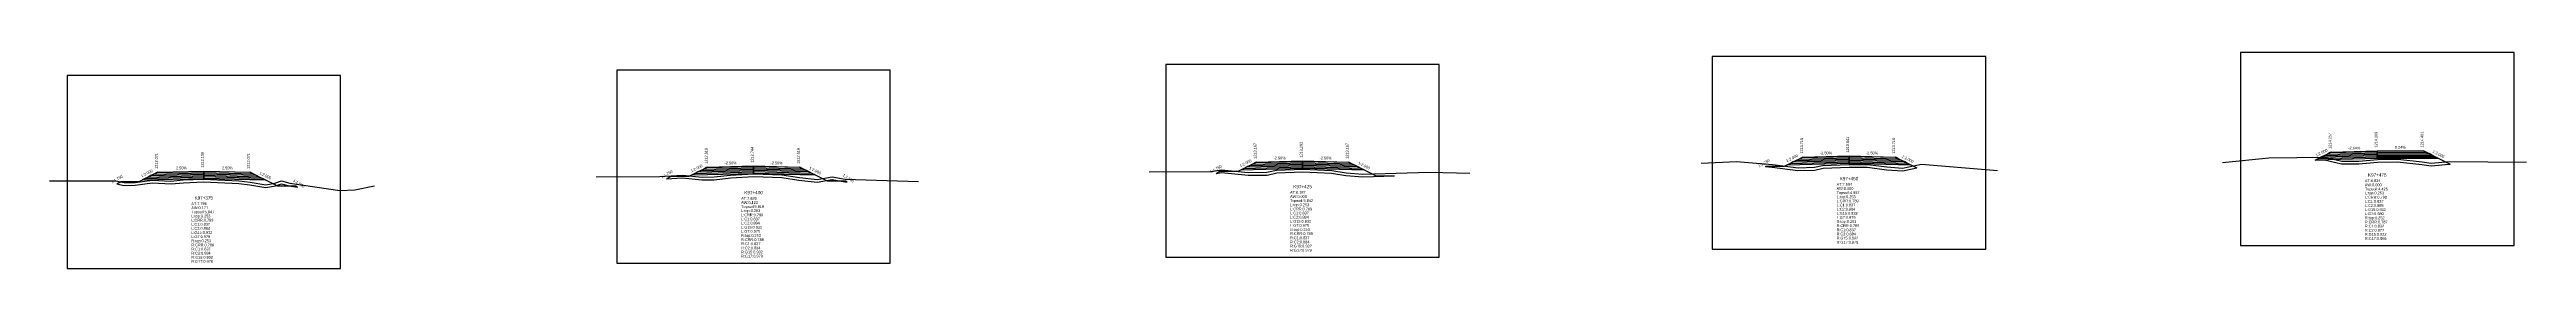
# Model space of a CAD drawing. Extents: x -7 to 78429, y 1189 to 1262.
# Drawn here: x 28433.3 to 28702.3, y 1201.6 to 1225.1 of the extents above; entities that cross this region are included whole.
import ezdxf
from ezdxf.enums import TextEntityAlignment as Align

# ---------------------------------------------------------------- set-up
doc = ezdxf.new("R2010")
doc.units = 0

msp = doc.modelspace()

# ---------------------------------------------------------------- linework, layer by layer
at = {"layer": 'A4_BORDER', "color": 7}
for points in [[(28613.911, 1203.688), (28643.611, 1203.688), (28643.611, 1224.688), (28613.911, 1224.688), (28613.911, 1203.688)], [(28671.291, 1204.093), (28700.991, 1204.093), (28700.991, 1225.093), (28671.291, 1225.093), (28671.291, 1204.093)], [(28435.203, 1201.593), (28464.903, 1201.593), (28464.903, 1222.593), (28435.203, 1222.593), (28435.203, 1201.593)], [(28494.924, 1202.169), (28524.624, 1202.169), (28524.624, 1223.169), (28494.924, 1223.169), (28494.924, 1202.169)], [(28554.552, 1202.817), (28584.252, 1202.817), (28584.252, 1223.817), (28554.552, 1223.817), (28554.552, 1202.817)]]:
    msp.add_lwpolyline(points, dxfattribs=at)
at = {"layer": 'CLEAR_GROUND', "color": 8}
for points in [[(28679.404, 1213.389), (28680.417, 1213.401), (28682.25, 1212.967), (28684.149, 1212.971), (28686.171, 1213.161), (28688.345, 1213.191), (28690.984, 1212.905), (28692, 1212.746), (28693.958, 1212.944), (28694.057, 1212.943)], [(28440.604, 1210.815), (28441.381, 1210.636), (28442.611, 1210.64), (28444.461, 1210.915), (28446.495, 1210.806), (28447.835, 1210.92), (28450.033, 1211.021), (28453.854, 1210.846), (28455.067, 1210.689), (28456.793, 1210.403), (28457.83, 1210.576), (28458.509, 1210.801), (28459.334, 1210.576), (28460.245, 1210.443)], [(28500.304, 1211.351), (28502.033, 1211.443), (28504.165, 1211.219), (28505.504, 1211.248), (28507.304, 1211.448), (28509.809, 1211.585), (28512.827, 1211.496), (28514.707, 1211.207), (28516.685, 1210.986), (28518.304, 1211.27), (28519.675, 1211.028), (28519.924, 1211.019)], [(28560.004, 1211.94), (28560.61, 1212.039), (28563.489, 1211.748), (28565.574, 1211.762), (28566.598, 1211.996), (28569.449, 1212.101), (28572.554, 1211.965), (28574.111, 1211.705), (28575.961, 1211.564), (28579.397, 1211.667)], [(28619.704, 1212.684), (28620.409, 1212.626), (28623.205, 1212.261), (28625.049, 1212.303), (28625.934, 1212.508), (28628.759, 1212.612), (28630.767, 1212.61), (28632.829, 1212.339), (28634.597, 1212.205), (28636.116, 1212.538)]]:
    msp.add_lwpolyline(points, dxfattribs=at)
at = {"layer": 'DESIGN_ROAD_TRIMMED', "color": 1}
for points in [[(28619.704, 1212.684), (28619.761, 1212.716), (28621.761, 1212.716), (28623.761, 1213.716), (28623.761, 1213.716), (28623.655, 1213.663), (28623.655, 1213.663), (28623.34, 1213.505), (28623.34, 1213.505), (28623.024, 1213.348), (28623.024, 1213.348), (28622.708, 1213.19), (28622.708, 1213.19), (28622.392, 1213.032), (28622.392, 1213.032), (28622.076, 1212.874), (28628.761, 1213.041), (28628.761, 1213.191), (28628.761, 1213.191), (28628.761, 1213.341), (28628.761, 1213.341), (28628.761, 1213.491), (28628.761, 1213.491), (28628.761, 1213.641), (28628.761, 1213.641), (28628.761, 1213.791), (28628.761, 1213.791), (28628.761, 1213.841), (28628.761, 1213.841), (28628.761, 1213.841), (28628.761, 1213.841), (28628.761, 1213.841), (28628.761, 1213.791), (28628.761, 1213.791), (28628.761, 1213.641), (28628.761, 1213.641), (28628.761, 1213.491), (28628.761, 1213.491), (28628.761, 1213.341), (28628.761, 1213.341), (28628.761, 1213.191), (28628.761, 1213.191), (28628.761, 1213.041), (28635.445, 1212.874), (28635.129, 1213.032), (28635.129, 1213.032), (28634.813, 1213.19), (28634.813, 1213.19), (28634.497, 1213.348), (28634.497, 1213.348), (28634.182, 1213.505), (28634.182, 1213.505), (28633.866, 1213.663), (28633.866, 1213.663), (28633.761, 1213.716), (28633.761, 1213.716), (28636.116, 1212.538)], [(28679.404, 1213.389), (28681.141, 1214.257), (28681.141, 1214.257), (28681.036, 1214.204), (28681.036, 1214.204), (28680.719, 1214.046), (28680.719, 1214.046), (28680.402, 1213.888), (28680.402, 1213.888), (28680.085, 1213.729), (28680.085, 1213.729), (28679.769, 1213.571), (28679.769, 1213.571), (28679.452, 1213.413), (28686.141, 1213.589), (28686.141, 1213.739), (28686.141, 1213.739), (28686.141, 1213.889), (28686.141, 1213.889), (28686.141, 1214.039), (28686.141, 1214.039), (28686.141, 1214.189), (28686.141, 1214.189), (28686.141, 1214.339), (28686.141, 1214.339), (28686.141, 1214.389), (28686.141, 1214.389), (28686.141, 1214.389), (28686.141, 1214.389), (28686.141, 1214.389), (28686.141, 1214.339), (28686.141, 1214.339), (28686.141, 1214.189), (28686.141, 1214.189), (28686.141, 1214.039), (28686.141, 1214.039), (28686.141, 1213.889), (28686.141, 1213.889), (28686.141, 1213.739), (28686.141, 1213.739), (28686.141, 1213.589), (28692.733, 1213.605), (28692.435, 1213.754), (28692.435, 1213.754), (28692.136, 1213.903), (28692.136, 1213.903), (28691.838, 1214.053), (28691.838, 1214.053), (28691.539, 1214.202), (28691.539, 1214.202), (28691.241, 1214.351), (28691.241, 1214.351), (28691.141, 1214.401), (28691.141, 1214.401), (28694.057, 1212.943)], [(28440.604, 1210.815), (28441.053, 1211.071), (28443.053, 1211.071), (28445.053, 1212.071), (28445.053, 1212.071), (28444.948, 1212.018), (28444.948, 1212.018), (28444.632, 1211.86), (28444.632, 1211.86), (28444.316, 1211.703), (28444.316, 1211.703), (28444, 1211.545), (28444, 1211.545), (28443.685, 1211.387), (28443.685, 1211.387), (28443.369, 1211.229), (28450.053, 1211.396), (28450.053, 1211.546), (28450.053, 1211.546), (28450.053, 1211.696), (28450.053, 1211.696), (28450.053, 1211.846), (28450.053, 1211.846), (28450.053, 1211.996), (28450.053, 1211.996), (28450.053, 1212.146), (28450.053, 1212.146), (28450.053, 1212.196), (28450.053, 1212.196), (28450.053, 1212.196), (28450.053, 1212.196), (28450.053, 1212.196), (28450.053, 1212.146), (28450.053, 1212.146), (28450.053, 1211.996), (28450.053, 1211.996), (28450.053, 1211.846), (28450.053, 1211.846), (28450.053, 1211.696), (28450.053, 1211.696), (28450.053, 1211.546), (28450.053, 1211.546), (28450.053, 1211.396), (28456.737, 1211.229), (28456.421, 1211.387), (28456.421, 1211.387), (28456.106, 1211.545), (28456.106, 1211.545), (28455.79, 1211.703), (28455.79, 1211.703), (28455.474, 1211.86), (28455.474, 1211.86), (28455.158, 1212.018), (28455.158, 1212.018), (28455.053, 1212.071), (28455.053, 1212.071), (28458.053, 1210.571), (28460.053, 1210.571), (28460.245, 1210.443)], [(28500.304, 1211.351), (28500.774, 1211.619), (28502.774, 1211.619), (28504.774, 1212.619), (28504.774, 1212.619), (28504.668, 1212.566), (28504.668, 1212.566), (28504.353, 1212.408), (28504.353, 1212.408), (28504.037, 1212.251), (28504.037, 1212.251), (28503.721, 1212.093), (28503.721, 1212.093), (28503.405, 1211.935), (28503.405, 1211.935), (28503.089, 1211.777), (28509.774, 1211.944), (28509.774, 1212.094), (28509.774, 1212.094), (28509.774, 1212.244), (28509.774, 1212.244), (28509.774, 1212.394), (28509.774, 1212.394), (28509.774, 1212.544), (28509.774, 1212.544), (28509.774, 1212.694), (28509.774, 1212.694), (28509.774, 1212.744), (28509.774, 1212.744), (28509.774, 1212.744), (28509.774, 1212.744), (28509.774, 1212.744), (28509.774, 1212.694), (28509.774, 1212.694), (28509.774, 1212.544), (28509.774, 1212.544), (28509.774, 1212.394), (28509.774, 1212.394), (28509.774, 1212.244), (28509.774, 1212.244), (28509.774, 1212.094), (28509.774, 1212.094), (28509.774, 1211.944), (28516.458, 1211.777), (28516.142, 1211.935), (28516.142, 1211.935), (28515.826, 1212.093), (28515.826, 1212.093), (28515.511, 1212.251), (28515.511, 1212.251), (28515.195, 1212.408), (28515.195, 1212.408), (28514.879, 1212.566), (28514.879, 1212.566), (28514.774, 1212.619), (28514.774, 1212.619), (28517.774, 1211.119), (28519.774, 1211.119), (28519.924, 1211.019)], [(28560.004, 1211.94), (28560.402, 1212.167), (28562.402, 1212.167), (28564.402, 1213.167), (28564.402, 1213.167), (28564.297, 1213.114), (28564.297, 1213.114), (28563.981, 1212.956), (28563.981, 1212.956), (28563.665, 1212.799), (28563.665, 1212.799), (28563.35, 1212.641), (28563.35, 1212.641), (28563.034, 1212.483), (28563.034, 1212.483), (28562.718, 1212.325), (28569.402, 1212.492), (28569.402, 1212.642), (28569.402, 1212.642), (28569.402, 1212.792), (28569.402, 1212.792), (28569.402, 1212.942), (28569.402, 1212.942), (28569.402, 1213.092), (28569.402, 1213.092), (28569.402, 1213.242), (28569.402, 1213.242), (28569.402, 1213.292), (28569.402, 1213.292), (28569.402, 1213.292), (28569.402, 1213.292), (28569.402, 1213.292), (28569.402, 1213.242), (28569.402, 1213.242), (28569.402, 1213.092), (28569.402, 1213.092), (28569.402, 1212.942), (28569.402, 1212.942), (28569.402, 1212.792), (28569.402, 1212.792), (28569.402, 1212.642), (28569.402, 1212.642), (28569.402, 1212.492), (28576.087, 1212.325), (28575.771, 1212.483), (28575.771, 1212.483), (28575.455, 1212.641), (28575.455, 1212.641), (28575.139, 1212.799), (28575.139, 1212.799), (28574.823, 1212.956), (28574.823, 1212.956), (28574.508, 1213.114), (28574.508, 1213.114), (28574.402, 1213.167), (28574.402, 1213.167), (28577.402, 1211.667), (28579.397, 1211.667)]]:
    msp.add_lwpolyline(points, dxfattribs=at)
at = {"layer": 'FINISHED_ROAD', "color": 2}
for points in [[(28619.761, 1212.716), (28621.761, 1212.716), (28623.761, 1213.716), (28623.761, 1213.716), (28628.761, 1213.841), (28633.761, 1213.716), (28633.761, 1213.716)], [(28681.141, 1214.257), (28681.141, 1214.257), (28686.141, 1214.389), (28691.141, 1214.401), (28691.141, 1214.401)], [(28441.053, 1211.071), (28443.053, 1211.071), (28445.053, 1212.071), (28445.053, 1212.071), (28450.053, 1212.196), (28455.053, 1212.071), (28455.053, 1212.071), (28458.053, 1210.571), (28460.053, 1210.571)], [(28500.774, 1211.619), (28502.774, 1211.619), (28504.774, 1212.619), (28504.774, 1212.619), (28509.774, 1212.744), (28514.774, 1212.619), (28514.774, 1212.619), (28517.774, 1211.119), (28519.774, 1211.119)], [(28560.402, 1212.167), (28562.402, 1212.167), (28564.402, 1213.167), (28564.402, 1213.167), (28569.402, 1213.292), (28574.402, 1213.167), (28574.402, 1213.167), (28577.402, 1211.667)]]:
    msp.add_lwpolyline(points, dxfattribs=at)
at = {"layer": 'LAYER_0', "color": 4}
for points in [[(28623.761, 1213.716), (28623.655, 1213.663), (28628.761, 1213.791), (28628.761, 1213.841)], [(28681.141, 1214.257), (28681.036, 1214.204), (28686.141, 1214.339), (28686.141, 1214.389)], [(28445.053, 1212.071), (28444.948, 1212.018), (28450.053, 1212.146), (28450.053, 1212.196)], [(28504.774, 1212.619), (28504.668, 1212.566), (28509.774, 1212.694), (28509.774, 1212.744)], [(28564.402, 1213.167), (28564.297, 1213.114), (28569.402, 1213.242), (28569.402, 1213.292)]]:
    msp.add_lwpolyline(points, dxfattribs=at)
at = {"layer": 'LAYER_1', "color": 4}
for points in [[(28623.655, 1213.663), (28623.34, 1213.505), (28628.761, 1213.641), (28628.761, 1213.791)], [(28681.036, 1214.204), (28680.719, 1214.046), (28686.141, 1214.189), (28686.141, 1214.339)], [(28444.948, 1212.018), (28444.632, 1211.86), (28450.053, 1211.996), (28450.053, 1212.146)], [(28504.668, 1212.566), (28504.353, 1212.408), (28509.774, 1212.544), (28509.774, 1212.694)], [(28564.297, 1213.114), (28563.981, 1212.956), (28569.402, 1213.092), (28569.402, 1213.242)]]:
    msp.add_lwpolyline(points, dxfattribs=at)
at = {"layer": 'LAYER_10', "color": 6}
for points in [[(28692.136, 1213.903), (28692.435, 1213.754), (28686.141, 1213.739), (28686.141, 1213.889)], [(28456.106, 1211.545), (28456.421, 1211.387), (28450.053, 1211.546), (28450.053, 1211.696)], [(28515.826, 1212.093), (28516.142, 1211.935), (28509.774, 1212.094), (28509.774, 1212.244)], [(28575.455, 1212.641), (28575.771, 1212.483), (28569.402, 1212.642), (28569.402, 1212.792)], [(28634.813, 1213.19), (28635.129, 1213.032), (28628.761, 1213.191), (28628.761, 1213.341)]]:
    msp.add_lwpolyline(points, dxfattribs=at)
at = {"layer": 'LAYER_11', "color": 6}
for points in [[(28692.435, 1213.754), (28692.733, 1213.605), (28686.141, 1213.589), (28686.141, 1213.739)], [(28456.421, 1211.387), (28456.737, 1211.229), (28450.053, 1211.396), (28450.053, 1211.546)], [(28516.142, 1211.935), (28516.458, 1211.777), (28509.774, 1211.944), (28509.774, 1212.094)], [(28575.771, 1212.483), (28576.087, 1212.325), (28569.402, 1212.492), (28569.402, 1212.642)], [(28635.129, 1213.032), (28635.445, 1212.874), (28628.761, 1213.041), (28628.761, 1213.191)]]:
    msp.add_lwpolyline(points, dxfattribs=at)
at = {"layer": 'LAYER_2', "color": 4}
for points in [[(28623.34, 1213.505), (28623.024, 1213.348), (28628.761, 1213.491), (28628.761, 1213.641)], [(28680.719, 1214.046), (28680.402, 1213.888), (28686.141, 1214.039), (28686.141, 1214.189)], [(28444.632, 1211.86), (28444.316, 1211.703), (28450.053, 1211.846), (28450.053, 1211.996)], [(28504.353, 1212.408), (28504.037, 1212.251), (28509.774, 1212.394), (28509.774, 1212.544)], [(28563.981, 1212.956), (28563.665, 1212.799), (28569.402, 1212.942), (28569.402, 1213.092)]]:
    msp.add_lwpolyline(points, dxfattribs=at)
at = {"layer": 'LAYER_3', "color": 4}
for points in [[(28623.024, 1213.348), (28622.708, 1213.19), (28628.761, 1213.341), (28628.761, 1213.491)], [(28680.402, 1213.888), (28680.085, 1213.729), (28686.141, 1213.889), (28686.141, 1214.039)], [(28444.316, 1211.703), (28444, 1211.545), (28450.053, 1211.696), (28450.053, 1211.846)], [(28504.037, 1212.251), (28503.721, 1212.093), (28509.774, 1212.244), (28509.774, 1212.394)], [(28563.665, 1212.799), (28563.35, 1212.641), (28569.402, 1212.792), (28569.402, 1212.942)]]:
    msp.add_lwpolyline(points, dxfattribs=at)
at = {"layer": 'LAYER_4', "color": 4}
for points in [[(28680.085, 1213.729), (28679.769, 1213.571), (28686.141, 1213.739), (28686.141, 1213.889)], [(28444, 1211.545), (28443.685, 1211.387), (28450.053, 1211.546), (28450.053, 1211.696)], [(28503.721, 1212.093), (28503.405, 1211.935), (28509.774, 1212.094), (28509.774, 1212.244)], [(28563.35, 1212.641), (28563.034, 1212.483), (28569.402, 1212.642), (28569.402, 1212.792)], [(28622.708, 1213.19), (28622.392, 1213.032), (28628.761, 1213.191), (28628.761, 1213.341)]]:
    msp.add_lwpolyline(points, dxfattribs=at)
at = {"layer": 'LAYER_5', "color": 4}
for points in [[(28679.769, 1213.571), (28679.452, 1213.413), (28686.141, 1213.589), (28686.141, 1213.739)], [(28443.685, 1211.387), (28443.369, 1211.229), (28450.053, 1211.396), (28450.053, 1211.546)], [(28503.405, 1211.935), (28503.089, 1211.777), (28509.774, 1211.944), (28509.774, 1212.094)], [(28563.034, 1212.483), (28562.718, 1212.325), (28569.402, 1212.492), (28569.402, 1212.642)], [(28622.392, 1213.032), (28622.076, 1212.874), (28628.761, 1213.041), (28628.761, 1213.191)]]:
    msp.add_lwpolyline(points, dxfattribs=at)
at = {"layer": 'LAYER_6', "color": 6}
for points in [[(28633.761, 1213.716), (28633.866, 1213.663), (28628.761, 1213.791), (28628.761, 1213.841)], [(28691.141, 1214.401), (28691.241, 1214.351), (28686.141, 1214.339), (28686.141, 1214.389)], [(28455.053, 1212.071), (28455.158, 1212.018), (28450.053, 1212.146), (28450.053, 1212.196)], [(28514.774, 1212.619), (28514.879, 1212.566), (28509.774, 1212.694), (28509.774, 1212.744)], [(28574.402, 1213.167), (28574.508, 1213.114), (28569.402, 1213.242), (28569.402, 1213.292)]]:
    msp.add_lwpolyline(points, dxfattribs=at)
at = {"layer": 'LAYER_7', "color": 6}
for points in [[(28633.866, 1213.663), (28634.182, 1213.505), (28628.761, 1213.641), (28628.761, 1213.791)], [(28691.241, 1214.351), (28691.539, 1214.202), (28686.141, 1214.189), (28686.141, 1214.339)], [(28455.158, 1212.018), (28455.474, 1211.86), (28450.053, 1211.996), (28450.053, 1212.146)], [(28514.879, 1212.566), (28515.195, 1212.408), (28509.774, 1212.544), (28509.774, 1212.694)], [(28574.508, 1213.114), (28574.823, 1212.956), (28569.402, 1213.092), (28569.402, 1213.242)]]:
    msp.add_lwpolyline(points, dxfattribs=at)
at = {"layer": 'LAYER_8', "color": 6}
for points in [[(28634.182, 1213.505), (28634.497, 1213.348), (28628.761, 1213.491), (28628.761, 1213.641)], [(28691.539, 1214.202), (28691.838, 1214.053), (28686.141, 1214.039), (28686.141, 1214.189)], [(28455.474, 1211.86), (28455.79, 1211.703), (28450.053, 1211.846), (28450.053, 1211.996)], [(28515.195, 1212.408), (28515.511, 1212.251), (28509.774, 1212.394), (28509.774, 1212.544)], [(28574.823, 1212.956), (28575.139, 1212.799), (28569.402, 1212.942), (28569.402, 1213.092)]]:
    msp.add_lwpolyline(points, dxfattribs=at)
at = {"layer": 'LAYER_9', "color": 6}
for points in [[(28634.497, 1213.348), (28634.813, 1213.19), (28628.761, 1213.341), (28628.761, 1213.491)], [(28691.838, 1214.053), (28692.136, 1213.903), (28686.141, 1213.889), (28686.141, 1214.039)], [(28455.79, 1211.703), (28456.106, 1211.545), (28450.053, 1211.696), (28450.053, 1211.846)], [(28515.511, 1212.251), (28515.826, 1212.093), (28509.774, 1212.244), (28509.774, 1212.394)], [(28575.139, 1212.799), (28575.455, 1212.641), (28569.402, 1212.792), (28569.402, 1212.942)]]:
    msp.add_lwpolyline(points, dxfattribs=at)
at = {"layer": 'NATURAL_GROUND', "color": 3}
for points in [[(28669.338, 1213.127), (28674.362, 1213.63), (28680.45, 1213.701), (28682.285, 1213.267), (28684.135, 1213.271), (28686.155, 1213.461), (28688.359, 1213.491), (28691.023, 1213.202), (28692.008, 1213.048), (28693.944, 1213.244), (28702.343, 1213.166)], [(28433.301, 1211.137), (28440.516, 1211.143), (28441.415, 1210.936), (28442.588, 1210.94), (28444.447, 1211.216), (28446.49, 1211.107), (28447.816, 1211.219), (28450.033, 1211.321), (28453.88, 1211.145), (28455.111, 1210.986), (28456.793, 1210.707), (28457.758, 1210.868), (28458.501, 1211.114), (28459.395, 1210.87), (28464.827, 1210.078), (28466.448, 1210.141), (28468.593, 1210.596)], [(28492.69, 1211.571), (28499.568, 1211.612), (28502.041, 1211.744), (28504.178, 1211.519), (28505.484, 1211.548), (28507.28, 1211.747), (28509.806, 1211.885), (28512.855, 1211.795), (28514.747, 1211.504), (28516.676, 1211.289), (28518.304, 1211.575), (28519.707, 1211.327), (28527.684, 1211.037)], [(28552.743, 1212.105), (28559.431, 1212.15), (28560.6, 1212.341), (28563.503, 1212.048), (28565.539, 1212.062), (28566.558, 1212.295), (28569.45, 1212.401), (28572.585, 1212.264), (28574.147, 1212.003), (28575.968, 1211.864), (28583.181, 1212.081), (28587.56, 1211.966)], [(28612.699, 1213.048), (28616.553, 1213.246), (28620.441, 1212.924), (28623.221, 1212.561), (28625.012, 1212.602), (28625.895, 1212.807), (28628.754, 1212.912), (28630.787, 1212.91), (28632.86, 1212.638), (28634.576, 1212.507), (28636.637, 1212.96), (28644.891, 1212.252)]]:
    msp.add_lwpolyline(points, dxfattribs=at)
at = {"layer": 'STRUCTURE_LEFT', "color": 4}
for points in [[(28623.761, 1213.716), (28623.655, 1213.663), (28623.655, 1213.663), (28623.34, 1213.505), (28623.34, 1213.505), (28623.024, 1213.348), (28623.024, 1213.348), (28622.708, 1213.19), (28622.708, 1213.19), (28622.392, 1213.032), (28622.392, 1213.032), (28622.076, 1212.874), (28628.761, 1213.041), (28628.761, 1213.191), (28628.761, 1213.191), (28628.761, 1213.341), (28628.761, 1213.341), (28628.761, 1213.491), (28628.761, 1213.491), (28628.761, 1213.641), (28628.761, 1213.641), (28628.761, 1213.791), (28628.761, 1213.791), (28628.761, 1213.841), (28628.761, 1213.841)], [(28681.141, 1214.257), (28681.036, 1214.204), (28681.036, 1214.204), (28680.719, 1214.046), (28680.719, 1214.046), (28680.402, 1213.888), (28680.402, 1213.888), (28680.085, 1213.729), (28680.085, 1213.729), (28679.769, 1213.571), (28679.769, 1213.571), (28679.452, 1213.413), (28686.141, 1213.589), (28686.141, 1213.739), (28686.141, 1213.739), (28686.141, 1213.889), (28686.141, 1213.889), (28686.141, 1214.039), (28686.141, 1214.039), (28686.141, 1214.189), (28686.141, 1214.189), (28686.141, 1214.339), (28686.141, 1214.339), (28686.141, 1214.389), (28686.141, 1214.389)], [(28445.053, 1212.071), (28444.948, 1212.018), (28444.948, 1212.018), (28444.632, 1211.86), (28444.632, 1211.86), (28444.316, 1211.703), (28444.316, 1211.703), (28444, 1211.545), (28444, 1211.545), (28443.685, 1211.387), (28443.685, 1211.387), (28443.369, 1211.229), (28450.053, 1211.396), (28450.053, 1211.546), (28450.053, 1211.546), (28450.053, 1211.696), (28450.053, 1211.696), (28450.053, 1211.846), (28450.053, 1211.846), (28450.053, 1211.996), (28450.053, 1211.996), (28450.053, 1212.146), (28450.053, 1212.146), (28450.053, 1212.196), (28450.053, 1212.196)], [(28504.774, 1212.619), (28504.668, 1212.566), (28504.668, 1212.566), (28504.353, 1212.408), (28504.353, 1212.408), (28504.037, 1212.251), (28504.037, 1212.251), (28503.721, 1212.093), (28503.721, 1212.093), (28503.405, 1211.935), (28503.405, 1211.935), (28503.089, 1211.777), (28509.774, 1211.944), (28509.774, 1212.094), (28509.774, 1212.094), (28509.774, 1212.244), (28509.774, 1212.244), (28509.774, 1212.394), (28509.774, 1212.394), (28509.774, 1212.544), (28509.774, 1212.544), (28509.774, 1212.694), (28509.774, 1212.694), (28509.774, 1212.744), (28509.774, 1212.744)], [(28564.402, 1213.167), (28564.297, 1213.114), (28564.297, 1213.114), (28563.981, 1212.956), (28563.981, 1212.956), (28563.665, 1212.799), (28563.665, 1212.799), (28563.35, 1212.641), (28563.35, 1212.641), (28563.034, 1212.483), (28563.034, 1212.483), (28562.718, 1212.325), (28569.402, 1212.492), (28569.402, 1212.642), (28569.402, 1212.642), (28569.402, 1212.792), (28569.402, 1212.792), (28569.402, 1212.942), (28569.402, 1212.942), (28569.402, 1213.092), (28569.402, 1213.092), (28569.402, 1213.242), (28569.402, 1213.242), (28569.402, 1213.292), (28569.402, 1213.292)]]:
    msp.add_lwpolyline(points, dxfattribs=at)
at = {"layer": 'STRUCTURE_RIGHT', "color": 6}
for points in [[(28628.761, 1213.841), (28628.761, 1213.841), (28628.761, 1213.791), (28628.761, 1213.791), (28628.761, 1213.641), (28628.761, 1213.641), (28628.761, 1213.491), (28628.761, 1213.491), (28628.761, 1213.341), (28628.761, 1213.341), (28628.761, 1213.191), (28628.761, 1213.191), (28628.761, 1213.041), (28635.445, 1212.874), (28635.129, 1213.032), (28635.129, 1213.032), (28634.813, 1213.19), (28634.813, 1213.19), (28634.497, 1213.348), (28634.497, 1213.348), (28634.182, 1213.505), (28634.182, 1213.505), (28633.866, 1213.663), (28633.866, 1213.663), (28633.761, 1213.716)], [(28686.141, 1214.389), (28686.141, 1214.389), (28686.141, 1214.339), (28686.141, 1214.339), (28686.141, 1214.189), (28686.141, 1214.189), (28686.141, 1214.039), (28686.141, 1214.039), (28686.141, 1213.889), (28686.141, 1213.889), (28686.141, 1213.739), (28686.141, 1213.739), (28686.141, 1213.589), (28692.733, 1213.605), (28692.435, 1213.754), (28692.435, 1213.754), (28692.136, 1213.903), (28692.136, 1213.903), (28691.838, 1214.053), (28691.838, 1214.053), (28691.539, 1214.202), (28691.539, 1214.202), (28691.241, 1214.351), (28691.241, 1214.351), (28691.141, 1214.401)], [(28450.053, 1212.196), (28450.053, 1212.196), (28450.053, 1212.146), (28450.053, 1212.146), (28450.053, 1211.996), (28450.053, 1211.996), (28450.053, 1211.846), (28450.053, 1211.846), (28450.053, 1211.696), (28450.053, 1211.696), (28450.053, 1211.546), (28450.053, 1211.546), (28450.053, 1211.396), (28456.737, 1211.229), (28456.421, 1211.387), (28456.421, 1211.387), (28456.106, 1211.545), (28456.106, 1211.545), (28455.79, 1211.703), (28455.79, 1211.703), (28455.474, 1211.86), (28455.474, 1211.86), (28455.158, 1212.018), (28455.158, 1212.018), (28455.053, 1212.071)], [(28509.774, 1212.744), (28509.774, 1212.744), (28509.774, 1212.694), (28509.774, 1212.694), (28509.774, 1212.544), (28509.774, 1212.544), (28509.774, 1212.394), (28509.774, 1212.394), (28509.774, 1212.244), (28509.774, 1212.244), (28509.774, 1212.094), (28509.774, 1212.094), (28509.774, 1211.944), (28516.458, 1211.777), (28516.142, 1211.935), (28516.142, 1211.935), (28515.826, 1212.093), (28515.826, 1212.093), (28515.511, 1212.251), (28515.511, 1212.251), (28515.195, 1212.408), (28515.195, 1212.408), (28514.879, 1212.566), (28514.879, 1212.566), (28514.774, 1212.619)], [(28569.402, 1213.292), (28569.402, 1213.292), (28569.402, 1213.242), (28569.402, 1213.242), (28569.402, 1213.092), (28569.402, 1213.092), (28569.402, 1212.942), (28569.402, 1212.942), (28569.402, 1212.792), (28569.402, 1212.792), (28569.402, 1212.642), (28569.402, 1212.642), (28569.402, 1212.492), (28576.087, 1212.325), (28575.771, 1212.483), (28575.771, 1212.483), (28575.455, 1212.641), (28575.455, 1212.641), (28575.139, 1212.799), (28575.139, 1212.799), (28574.823, 1212.956), (28574.823, 1212.956), (28574.508, 1213.114), (28574.508, 1213.114), (28574.402, 1213.167)]]:
    msp.add_lwpolyline(points, dxfattribs=at)

# ---------------------------------------------------------------- texts
at = {"layer": 'INFO_TEXT'}
for s, p in [('AT:7.584', (28627.411, 1210.588)), ('AT:6.834', (28684.791, 1210.993)), ('AW:0.000', (28684.791, 1210.543)), ('AT:7.796', (28448.703, 1208.493)), ('AW:0.171', (28448.703, 1208.043)), ('AT:7.626', (28508.424, 1209.069)), ('AW:0.123', (28508.424, 1208.619)), ('Topsoil:5.919', (28508.424, 1208.169)), ('L:top:0.253', (28508.424, 1207.719)), ('AT:8.187', (28568.052, 1209.717)), ('AW:0.000', (28568.052, 1209.267)), ('Topsoil:5.842', (28568.052, 1208.817)), ('L:top:0.253', (28568.052, 1208.367)), ('L:CRR:0.789', (28568.052, 1207.917)), ('AW:0.000', (28627.411, 1210.138)), ('Topsoil:4.957', (28627.411, 1209.688)), ('L:top:0.253', (28627.411, 1209.238)), ('L:CRR:0.789', (28627.411, 1208.788)), ('L:C1:0.837', (28627.411, 1208.338)), ('L:C2:0.884', (28627.411, 1207.888)), ('Topsoil:4.425', (28684.791, 1210.093)), ('L:top:0.253', (28684.791, 1209.643)), ('L:CRR:0.790', (28684.791, 1209.193)), ('L:C1:0.837', (28684.791, 1208.743)), ('L:C2:0.885', (28684.791, 1208.293)), ('L:G15:0.932', (28684.791, 1207.843)), ('Topsoil:5.947', (28448.703, 1207.593)), ('L:top:0.253', (28448.703, 1207.143)), ('L:CRR:0.789', (28448.703, 1206.693)), ('L:C1:0.837', (28448.703, 1206.243)), ('L:C2:0.884', (28448.703, 1205.793)), ('L:G15:0.932', (28448.703, 1205.343)), ('L:CRR:0.789', (28508.424, 1207.269)), ('L:C1:0.837', (28508.424, 1206.819)), ('L:C2:0.884', (28508.424, 1206.369)), ('L:G15:0.932', (28508.424, 1205.919)), ('L:G7:0.979', (28508.424, 1205.469)), ('R:top:0.253', (28508.424, 1205.019)), ('L:C1:0.837', (28568.052, 1207.467)), ('L:C2:0.884', (28568.052, 1207.017)), ('L:G15:0.932', (28568.052, 1206.567)), ('L:G7:0.979', (28568.052, 1206.117)), ('R:top:0.253', (28568.052, 1205.667)), ('R:CRR:0.789', (28568.052, 1205.217)), ('L:G15:0.932', (28627.411, 1207.438)), ('L:G7:0.979', (28627.411, 1206.988)), ('R:top:0.253', (28627.411, 1206.538)), ('R:CRR:0.789', (28627.411, 1206.088)), ('R:C1:0.837', (28627.411, 1205.638)), ('R:C2:0.884', (28627.411, 1205.188)), ('L:G7:0.980', (28684.791, 1207.393)), ('R:top:0.252', (28684.791, 1206.943)), ('R:CRR:0.787', (28684.791, 1206.493)), ('R:C1:0.832', (28684.791, 1206.043)), ('R:C2:0.877', (28684.791, 1205.593)), ('R:G15:0.922', (28684.791, 1205.143)), ('L:G7:0.979', (28448.703, 1204.893)), ('R:top:0.253', (28448.703, 1204.443)), ('R:CRR:0.789', (28448.703, 1203.993)), ('R:C1:0.837', (28448.703, 1203.543)), ('R:C2:0.884', (28448.703, 1203.093)), ('R:G15:0.932', (28448.703, 1202.643)), ('R:CRR:0.789', (28508.424, 1204.569)), ('R:C1:0.837', (28508.424, 1204.119)), ('R:C2:0.884', (28508.424, 1203.669)), ('R:G15:0.932', (28508.424, 1203.219)), ('R:G17:0.979', (28508.424, 1202.769)), ('R:C1:0.837', (28568.052, 1204.767)), ('R:C2:0.884', (28568.052, 1204.317)), ('R:G15:0.932', (28568.052, 1203.867)), ('R:G17:0.979', (28568.052, 1203.417)), ('R:G15:0.932', (28627.411, 1204.738)), ('R:G17:0.979', (28627.411, 1204.288)), ('R:G17:0.966', (28684.791, 1204.693)), ('R:G17:0.979', (28448.703, 1202.193))]:
    msp.add_text(s, height=0.3, dxfattribs=at).set_placement(p)
at = {"layer": 'LEFT_TEXT_H'}
for s, p in [('1214.257', (28681.141, 1214.617)), ('1212.071', (28445.053, 1212.431)), ('1212.619', (28504.774, 1212.979)), ('1213.167', (28564.402, 1213.527)), ('1213.716', (28623.761, 1214.076))]:
    msp.add_text(s, height=0.3, rotation=90, dxfattribs=at).set_placement(p)
at = {"layer": 'POINT_TEXT_H'}
for s, p in [('1214.389', (28686.141, 1214.749)), ('1212.196', (28450.053, 1212.556)), ('1212.744', (28509.774, 1213.104)), ('1213.292', (28569.402, 1213.652)), ('1213.841', (28628.761, 1214.201))]:
    msp.add_text(s, height=0.3, rotation=90, dxfattribs=at).set_placement(p)
at = {"layer": 'RIGHT_TEXT_H'}
for s, p in [('1214.401', (28691.141, 1214.761)), ('1212.071', (28455.053, 1212.431)), ('1212.619', (28514.774, 1212.979)), ('1213.167', (28574.402, 1213.527)), ('1213.716', (28633.761, 1214.076))]:
    msp.add_text(s, height=0.3, rotation=90, dxfattribs=at).set_placement(p)
at = {"layer": 'SLOPE_left'}
for s, rotation, p in [('1:2.000', 26.565, (28563.322, 1212.828)), ('1:1.750', 29.745, (28619.643, 1212.856)), ('1:2.000', 26.565, (28622.68, 1213.377)), ('1:2.000', 26.565, (28680.192, 1213.984)), ('1:1.750', 29.745, (28440.739, 1211.099)), ('1:2.000', 26.565, (28443.972, 1211.732)), ('1:1.750', 29.745, (28500.45, 1211.641)), ('1:2.000', 26.565, (28503.693, 1212.28)), ('1:1.750', 29.745, (28560.114, 1212.21))]:
    msp.add_text(s, height=0.3, rotation=rotation, dxfattribs=at).set_placement(p, align=Align.BOTTOM_CENTER)
at = {"layer": 'SLOPE_right'}
for s, rotation, p in [('1:2.000', -26.565, (28635.019, 1213.288)), ('1:2.000', -26.565, (28692.68, 1213.833)), ('1:2.000', -26.565, (28456.633, 1211.482)), ('1:1.500', -33.69, (28460.249, 1210.657)), ('1:2.000', -26.565, (28516.354, 1212.03)), ('1:1.500', -33.69, (28519.949, 1211.219)), ('1:2.000', -26.565, (28575.983, 1212.578))]:
    msp.add_text(s, height=0.3, rotation=rotation, dxfattribs=at).set_placement(p, align=Align.BOTTOM_CENTER)
at = {"layer": 'SLOPE_TEXT'}
for s, p in [('-2.50%', (28566.902, 1213.469)), ('-2.50%', (28571.902, 1213.469)), ('-2.50%', (28626.261, 1214.018)), ('-2.50%', (28631.261, 1214.018)), ('-2.64%', (28683.641, 1214.563)), ('0.24%', (28688.641, 1214.635)), ('-2.50%', (28447.553, 1212.373)), ('-2.50%', (28452.553, 1212.373)), ('-2.50%', (28507.274, 1212.921)), ('-2.50%', (28512.274, 1212.921))]:
    msp.add_text(s, height=0.3, dxfattribs=at).set_placement(p, align=Align.CENTER)
at = {"layer": 'STATION_TITLE'}
for s, p in [('K97+450', (28628.761, 1211.188)), ('K97+475', (28686.141, 1211.593)), ('K97+375', (28450.053, 1209.093)), ('K97+400', (28509.774, 1209.669)), ('K97+425', (28569.402, 1210.317))]:
    msp.add_text(s, height=0.36, dxfattribs=at).set_placement(p, align=Align.CENTER)

doc.saveas('drawing.dxf')
